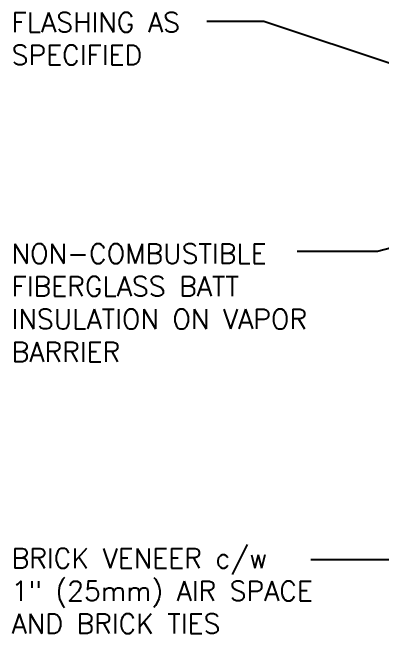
# Model space of a CAD drawing. Header units: inches. Extents: x 100.8 to 158.5, y 81.8 to 152.6.
# Drawn here: x 100.77 to 114.91, y 128.92 to 152.61 of the extents above; entities that cross this region are included whole.
import ezdxf

# ---------------------------------------------------------------- set-up
doc = ezdxf.new("R2010")
doc.units = ezdxf.units.IN
doc.header["$LTSCALE"] = 0.5
doc.header["$MEASUREMENT"] = 0
doc.layers.add('TEXT', color=4, linetype='Continuous')
doc.styles.add('DIM', font='romans.shx', dxfattribs={"width": 0.7})
doc.styles.add('ROMANS', font='romans.shx', dxfattribs={"height": 0.75})
doc.dimstyles.new('ext_12', dxfattribs={"dimscale": 12, "dimtxt": 0.09375, "dimasz": 0.09375, "dimexe": 0.09375, "dimexo": 0.0625, "dimgap": 0.0625, "dimtad": 1, "dimdec": 1, "dimzin": 3, "dimdsep": 46, "dimlunit": 4, "dimtxsty": 'DIM', "dimcen": 0.09, "dimdle": 0.09375, "dimclrt": 4, "dimadec": 0, "dimazin": 0, "dimtfac": 1, "dimtdec": 1, "dimtmove": 2, "dimatfit": 3, "dimfxl": 1, "dimfrac": 2, "dimtolj": 1, "dimtzin": 0, "dimarcsym": 0})

msp = doc.modelspace()

# ---------------------------------------------------------------- texts
at = {"layer": 'TEXT', "char_height": 0.75, "style": 'ROMANS'}
for s, insert, width, attachment_point in [('FLASHING AS \\PSPECIFIED', (100.739, 152.611), 8.7776, 1), ('NON-COMBUSTIBLE\\PFIBERGLASS BATT INSULATION ON VAPOR BARRIER', (100.739, 143.787), 12.44051, 1), ('BRICK VENEER c/w \\P1" (25mm) AIR SPACE AND BRICK TIES', (100.739, 130.543), 14.56426, 4)]:
    msp.add_mtext(s, dxfattribs=dict(at, insert=insert, width=width, attachment_point=attachment_point))

# ---------------------------------------------------------------- leaders
at = {"layer": 'TEXT'}
for points, override in [([(116.872, 150.106), (110.376, 152.259), (108.189, 152.259)], {"dimgap": 0.0625, "dimtad": 0}), ([(126.454, 146.604), (114.706, 143.492), (111.64, 143.492)], {"dimtad": 0}), ([(117.841, 131.732), (112.163, 131.732)], {"dimgap": 0.0625, "dimtad": 0})]:
    msp.add_leader(points, dimstyle='ext_12', override=override, dxfattribs=at)

doc.saveas('drawing.dxf')
